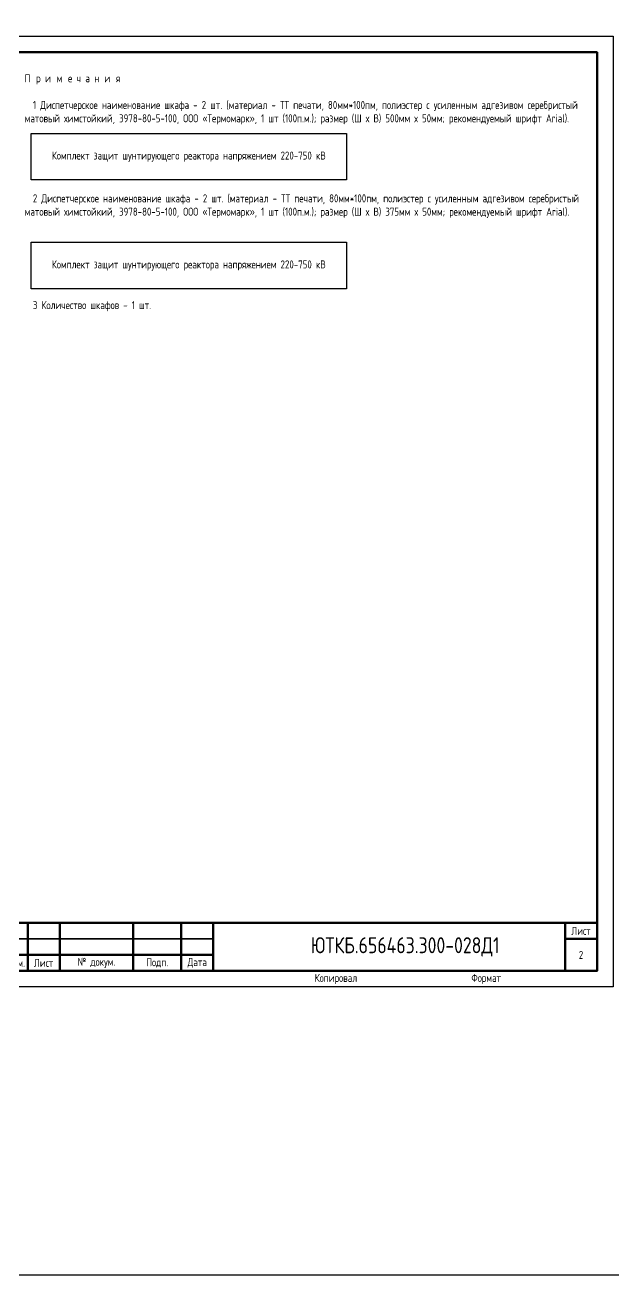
# Model space of a CAD drawing. Header units: millimetres. Extents: x -1117 to 4572, y -90 to 586.
# Drawn here: x -603.8 to -420, y -90 to 300.5 of the extents above; entities that cross this region are included whole.
import ezdxf

# ---------------------------------------------------------------- set-up
doc = ezdxf.new("R2010")
doc.units = ezdxf.units.MM
doc.styles.add('Gost_type_A', font='GOST_A.TTF')

# ---------------------------------------------------------------- blocks, each defined once
blk = doc.blocks.new('Формат_А4')
blk.add_lwpolyline([(0, 297), (0, 0), (-210, 0), (-210, 297)], close=True)
at = {"lineweight": 50}
blk.add_lwpolyline([(-190, 292), (-5, 292), (-5, 5), (-190, 5)], close=True, dxfattribs=at)
blk = doc.blocks.new('Штамп малый нижний')
at = {"lineweight": 50}
for points in [[(-185, 15), (-178, 15), (-178, 5), (-185, 5)], [(-178, 15), (-168, 15), (-168, 5), (-178, 5)], [(-168, 15), (-145, 15), (-145, 5), (-168, 5)], [(-145, 15), (-130, 15), (-130, 5), (-145, 5)], [(-130, 15), (-120, 15), (-120, 5), (-130, 5)], [(-120, 15), (-10, 15), (-10, 0), (-120, 0)], [(-10, 15), (0, 15), (0, 10), (-10, 10)], [(-10, 10), (0, 10), (0, 0), (-10, 0)], [(-185, 5), (-178, 5), (-178, 0), (-185, 0)], [(-178, 5), (-168, 5), (-168, 0), (-178, 0)], [(-168, 5), (-145, 5), (-145, 0), (-168, 0)], [(-145, 5), (-130, 5), (-130, 0), (-145, 0)], [(-130, 5), (-120, 5), (-120, 0), (-130, 0)]]:
    blk.add_lwpolyline(points, close=True, dxfattribs=at)
for points in [[(-185, 15), (-178, 15), (-178, 10), (-185, 10)], [(-178, 15), (-168, 15), (-168, 10), (-178, 10)], [(-168, 15), (-145, 15), (-145, 10), (-168, 10)], [(-145, 15), (-130, 15), (-130, 10), (-145, 10)], [(-130, 15), (-120, 15), (-120, 10), (-130, 10)], [(-185, 10), (-178, 10), (-178, 5), (-185, 5)], [(-178, 10), (-168, 10), (-168, 5), (-178, 5)], [(-168, 10), (-145, 10), (-145, 5), (-168, 5)], [(-145, 10), (-130, 10), (-130, 5), (-145, 5)], [(-130, 10), (-120, 10), (-120, 5), (-130, 5)]]:
    blk.add_lwpolyline(points, close=True)
at = {"char_height": 2.5, "style": 'Gost_type_A'}
for s, insert, width, attachment_point in [('Лист', (-5, 12.5), 10, 5), ('№ докум.', (-156.5, 2.5), 23, 5), ('Подп.', (-137.5, 2.5), 15, 5), ('Дата', (-125, 2.5), 10, 5), ('Изм.', (-181.5, 2.5), 7, 5), ('Лист', (-173, 2.5), 10, 5), ('Копировал', (-75, -2.53), 13.1202, 6), ('Формат', (-30, -2.53), 13.1202, 6)]:
    blk.add_mtext(s, dxfattribs=dict(at, insert=insert, width=width, attachment_point=attachment_point))

msp = doc.modelspace()

# ---------------------------------------------------------------- linework, layer by layer
msp.add_line((-610, 20), (-425, 20))
for points in [[(-1117.42, 586), (4572.48, 586), (4572.48, -90), (-1117.42, -90)], [(-601.94, 266.62), (-503.34, 266.62), (-503.34, 252.12), (-601.94, 252.12)], [(-601.94, 232.62), (-503.34, 232.62), (-503.34, 218.12), (-601.94, 218.12)]]:
    msp.add_lwpolyline(points, close=True)

# ---------------------------------------------------------------- block references
at = {"color": 1}
for name, p in [('Формат_А4', (-420, 0)), ('Штамп малый нижний', (-425, 5))]:
    msp.add_blockref(name, p, dxfattribs=at)

# ---------------------------------------------------------------- texts
at = {"style": 'Gost_type_A'}
for s, insert, char_height, width, attachment_point in [('\\pxql;{\\T2;\\C0;Примечания\\P\\P\\T1;  1 }Диспетчерское наименование шкафа - {\\C5;2 шт.} (материал - ТТ печати, 80мм*100пм, полиэстер с усиленным адгезивом серебристый матовый химстойкий, 3978-80-5-100, ООО «Термомарк», 1 шт (100п.м.); размер (Ш х В) {\\C5;500мм} х 50мм; рекомендуемый шрифт Arial).\\P\\P\\P\\P\\P\\P  2 Диспетчерское наименование шкафа - {\\C5;2 шт.} (материал - ТТ печати, 80мм*100пм, полиэстер с усиленным адгезивом серебристый матовый химстойкий, 3978-80-5-100, ООО «Термомарк», 1 шт (100п.м.); размер (Ш х В) 375мм х 50мм; рекомендуемый шрифт Arial).\\P\\P\\P\\P\\P\\P\\P  3 Количество шкафов - 1 шт.', (-603.94, 285.1), 2.5, 175, 1), ('Комплект защит шунтирующего реактора напряжением 220-750 кВ ', (-552.64, 259.37), 2.5, 98.6, 5), ('Комплект защит шунтирующего реактора напряжением 220-750 кВ', (-552.64, 225.37), 2.5, 98.6, 5), ('ЮТКБ.656463.300-028Д1', (-485, 12.5), 5, 120, 5), ('2', (-430, 10), 2.5, 10, 5)]:
    msp.add_mtext(s, dxfattribs=dict(at, insert=insert, char_height=char_height, width=width, attachment_point=attachment_point))

doc.saveas('drawing.dxf')
